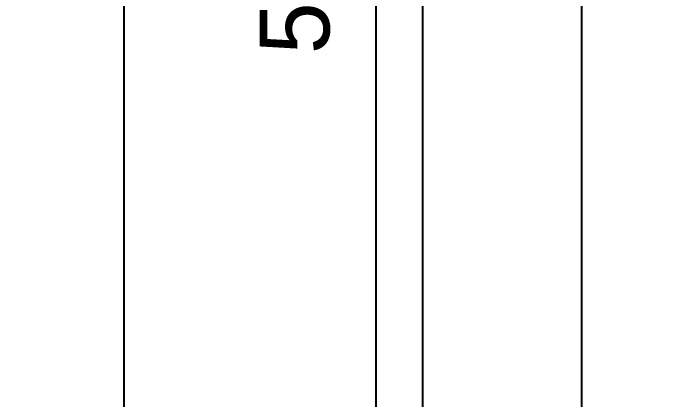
# Model space of a CAD drawing. Extents: x 748454 to 749044, y 4315881 to 4316908.
# Drawn here: x 748685.85 to 748699.99, y 4316822.46 to 4316830.79 of the extents above; entities that cross this region are included whole.
import ezdxf
from ezdxf.enums import TextEntityAlignment as Align

# ---------------------------------------------------------------- set-up
doc = ezdxf.new("R2010")
doc.units = 0
doc.layers.get('0').update_dxf_attribs({"linetype": 'CONTINUOUS'})

msp = doc.modelspace()

# ---------------------------------------------------------------- linework, layer by layer
at = {"color": 0, "linetype": 'CONTINUOUS'}
for p, q in [((748693.67, 4316781.01), (748693.67, 4316881.01)), ((748693.67, 4316781.01), (748693.67, 4316881.01)), ((748694.67, 4316781.01), (748694.67, 4316881.01)), ((748694.67, 4316781.01), (748694.67, 4316881.01))]:
    msp.add_line(p, q, dxfattribs=at)

# ---------------------------------------------------------------- texts
msp.add_text('50', height=1.5, rotation=90, dxfattribs=at).set_placement((748691.91, 4316831.02), align=Align.MIDDLE)
msp.add_text('50', height=1.5, rotation=90, dxfattribs=at).set_placement((748691.91, 4316831.02), align=Align.MIDDLE)

# ---------------------------------------------------------------- meshes
mesh = msp.add_polyface(dxfattribs=at)
corners = [(748454.5, 4315881), (748454.5, 4315881), (748454.5, 4316071.962), (748762.5, 4315881), (748454.5, 4316246.493), (749044, 4315881), (748454.5, 4316907.5), (749044, 4316542.007), (749044, 4316907.5)]
mesh.append_faces([[corners[k] for k in face] for face in [(0, 1, 3, 2), (2, 3, 5, 4), (4, 5, 7, 6), (6, 7, 8, 8)]], dxfattribs={"vtx0": -1, "vtx2": -1, "color": 0})
mesh = msp.add_polyface(dxfattribs=at)
corners = [(748464.5, 4316721), (748464.5, 4316721), (748464.5, 4316895.271), (748745.58, 4316721), (748464.5, 4316901.5), (748745.58, 4316727.229), (748745.58, 4316901.5)]
mesh.append_faces([[corners[k] for k in face] for face in [(0, 1, 3, 2), (2, 3, 5, 4), (4, 5, 6, 6)]], dxfattribs={"vtx0": -1, "vtx2": -1, "color": 0})
mesh = msp.add_polyface(dxfattribs=at)
corners = [(748688.23, 4316728.19), (748688.23, 4316728.19), (748688.23, 4316734.309), (748698.1, 4316728.19), (748688.23, 4316894.66), (748698.1, 4316888.541), (748698.1, 4316894.66)]
mesh.append_faces([[corners[k] for k in face] for face in [(0, 1, 3, 2), (2, 3, 5, 4), (4, 5, 6, 6)]], dxfattribs={"vtx0": -1, "vtx2": -1, "color": 0})

doc.saveas('drawing.dxf')
